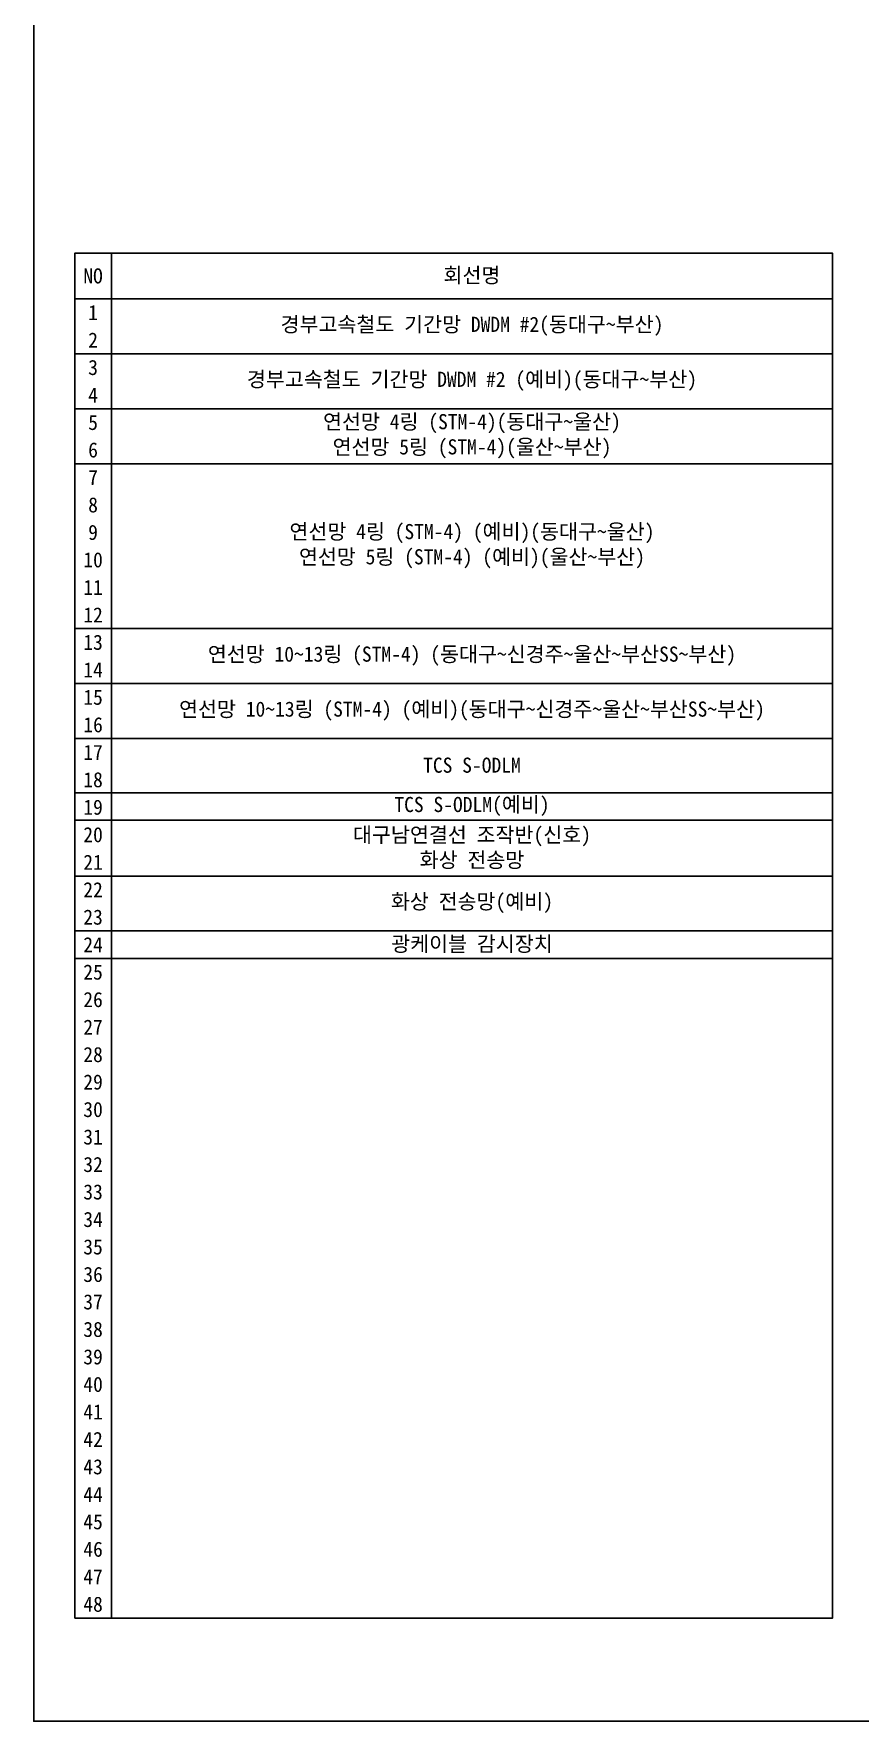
# Model space of a CAD drawing. Extents: x 11696 to 12866, y -1080 to -251.
# Drawn here: x 11696.1 to 11876.5, y -1079.9 to -711.5 of the extents above; entities that cross this region are included whole.
import ezdxf
from ezdxf.enums import TextEntityAlignment as Align

# ---------------------------------------------------------------- set-up
doc = ezdxf.new("R2010")
doc.units = 0
doc.header["$LTSCALE"] = 10
doc.header["$MEASUREMENT"] = 0
for name, color, linetype in [('TT-TEXT', 2, 'Continuous'), ('TT-XXXX', 2, 'Continuous'), ('TX-PAPR', 2, 'Continuous')]:
    doc.layers.add(name, color=color, linetype=linetype)
doc.styles.get("Standard").update_dxf_attribs({"font": 'GulimChe.ttf'})

msp = doc.modelspace()

# ---------------------------------------------------------------- linework, layer by layer
at = {"layer": 'TT-XXXX'}
for p, q in [((11713.06, -1057.41), (11713.06, -759.45)), ((11705.06, -769.41), (11870.46, -769.41)), ((11713.06, -1057.41), (11713.06, -769.41)), ((11705.06, -781.41), (11870.46, -781.41)), ((11705.06, -793.41), (11870.46, -793.41)), ((11705.06, -805.41), (11870.46, -805.41)), ((11705.06, -841.41), (11870.46, -841.41)), ((11705.06, -853.41), (11870.46, -853.41)), ((11705.06, -865.41), (11870.46, -865.41)), ((11705.06, -877.24), (11870.46, -877.24)), ((11705.06, -883.24), (11870.46, -883.24)), ((11705.06, -895.41), (11870.46, -895.41)), ((11705.06, -907.41), (11870.46, -907.41)), ((11705.06, -913.41), (11870.46, -913.41))]:
    msp.add_line(p, q, dxfattribs=at)
msp.add_lwpolyline([(11705.06, -1057.41), (11870.46, -1057.41), (11870.46, -759.45), (11705.06, -759.45), (11705.06, -1057.41)], close=True, dxfattribs=at)
at = {"layer": 'TX-PAPR'}
msp.add_lwpolyline([(12866.23, -1079.94), (11696.11, -1079.94), (11696.11, -321.42), (12866.23, -321.42)], close=True, dxfattribs=at)

# ---------------------------------------------------------------- texts
at = {"layer": 'TT-TEXT'}
for s, p in [('1', (11709.06, -772.41)), ('2', (11709.06, -778.41)), ('3', (11709.06, -784.41)), ('4', (11709.06, -790.41)), ('5', (11709.06, -796.41)), ('6', (11709.06, -802.41)), ('7', (11709.06, -808.41)), ('8', (11709.06, -814.41)), ('9', (11709.06, -820.41)), ('10', (11709.06, -826.41)), ('11', (11709.06, -832.41)), ('12', (11709.06, -838.41)), ('13', (11709.06, -844.41)), ('14', (11709.06, -850.41)), ('15', (11709.06, -856.41)), ('16', (11709.06, -862.41)), ('17', (11709.06, -868.41)), ('18', (11709.06, -874.41)), ('19', (11709.06, -880.41)), ('20', (11709.06, -886.41)), ('21', (11709.06, -892.41)), ('22', (11709.06, -898.41)), ('23', (11709.06, -904.41)), ('24', (11709.06, -910.41)), ('25', (11709.06, -916.41)), ('26', (11709.06, -922.41)), ('27', (11709.06, -928.41)), ('28', (11709.06, -934.41)), ('29', (11709.06, -940.41)), ('30', (11709.06, -946.41)), ('31', (11709.06, -952.41)), ('32', (11709.06, -958.41)), ('33', (11709.06, -964.41)), ('34', (11709.06, -970.41)), ('35', (11709.06, -976.41)), ('36', (11709.06, -982.41)), ('37', (11709.06, -988.41)), ('38', (11709.06, -994.41)), ('39', (11709.06, -1000.41)), ('40', (11709.06, -1006.41)), ('41', (11709.06, -1012.41)), ('42', (11709.06, -1018.41)), ('43', (11709.06, -1024.41)), ('44', (11709.06, -1030.41)), ('45', (11709.06, -1036.41)), ('46', (11709.06, -1042.41)), ('47', (11709.06, -1048.41)), ('48', (11709.06, -1054.41))]:
    msp.add_text(s, height=3.3, dxfattribs=at).set_placement(p, align=Align.MIDDLE)
at = {"layer": 'TT-TEXT', "char_height": 3.3, "attachment_point": 5}
for s, insert, width in [('회선명', (11791.76, -764.43), 157.4), ('NO', (11709.06, -764.43), 8), ('경부고속철도 기간망 DWDM #2(동대구~부산)', (11791.76, -775.41), 157.4), ('경부고속철도 기간망 DWDM #2 (예비)(동대구~부산)', (11791.76, -787.41), 157.4), ('연선망 4링 (STM-4)(동대구~울산)\\P연선망 5링 (STM-4)(울산~부산)', (11791.76, -799.41), 157.4), ('연선망 4링 (STM-4) (예비)(동대구~울산)\\P연선망 5링 (STM-4) (예비)(울산~부산)', (11791.76, -823.41), 157.4), ('연선망 10~13링 (STM-4) (동대구~신경주~울산~부산SS~부산)', (11791.76, -847.41), 157.4), ('연선망 10~13링 (STM-4) (예비)(동대구~신경주~울산~부산SS~부산)', (11791.76, -859.41), 157.4), ('TCS S-ODLM', (11791.76, -871.24), 157.4), ('TCS S-ODLM(예비)', (11791.76, -880.24), 157.4), ('대구남연결선 조작반(신호)\\P화상 전송망', (11791.76, -889.33), 157.4), ('화상 전송망(예비)', (11791.76, -901.41), 157.4), ('광케이블 감시장치', (11791.76, -910.41), 157.4)]:
    msp.add_mtext(s, dxfattribs=dict(at, insert=insert, width=width))

doc.saveas('drawing.dxf')
